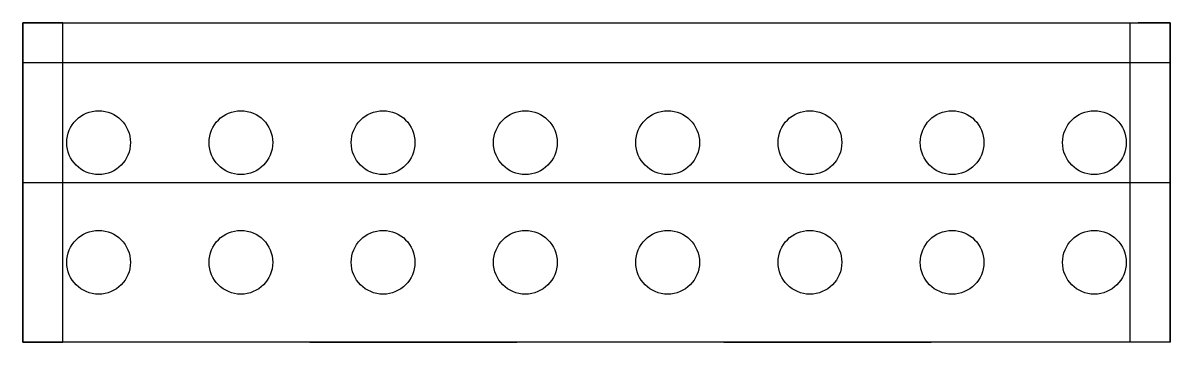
# Model space of a CAD drawing. Header units: millimetres. Extents: x 0 to 144, y -40 to 0.
import ezdxf

# ---------------------------------------------------------------- set-up
doc = ezdxf.new("R2010")
doc.units = ezdxf.units.MM
doc.layers.get('0').update_dxf_attribs({"linetype": 'CONTINUOUS'})

msp = doc.modelspace()

# ---------------------------------------------------------------- linework, layer by layer
for p, q in [((0, 0), (144, 0)), ((0, -40), (0, 0)), ((0, 0), (10, 0)), ((0, 0), (144, 0)), ((0, -5), (0, 0)), ((5, 0), (0, 0)), ((0, 0), (0, -40)), ((5, -40), (5, 0)), ((10, 0), (36, 0)), ((62, 0), (88, 0)), ((114, 0), (140, 0)), ((139, -40), (139, 0)), ((139, 0), (144, 0)), ((144, 0), (140, 0)), ((144, -40), (144, 0)), ((144, 0), (144, -5)), ((144, 0), (144, -40)), ((144, -5), (0, -5)), ((0, -20), (144, -20)), ((134, -20), (144, -20)), ((144, -40), (0, -40)), ((0, -40), (5, -40)), ((36, -40), (62, -40)), ((88, -40), (114, -40)), ((144, -40), (139, -40))]:
    msp.add_line(p, q)
for centre in [(9.5, -15), (27.36, -15), (45.21, -15), (63.07, -15), (80.93, -15), (98.79, -15), (116.64, -15), (134.5, -15), (9.5, -30), (27.36, -30), (45.21, -30), (63.07, -30), (80.93, -30), (98.79, -30), (116.64, -30), (134.5, -30)]:
    msp.add_circle(centre, 4)

doc.saveas('drawing.dxf')
